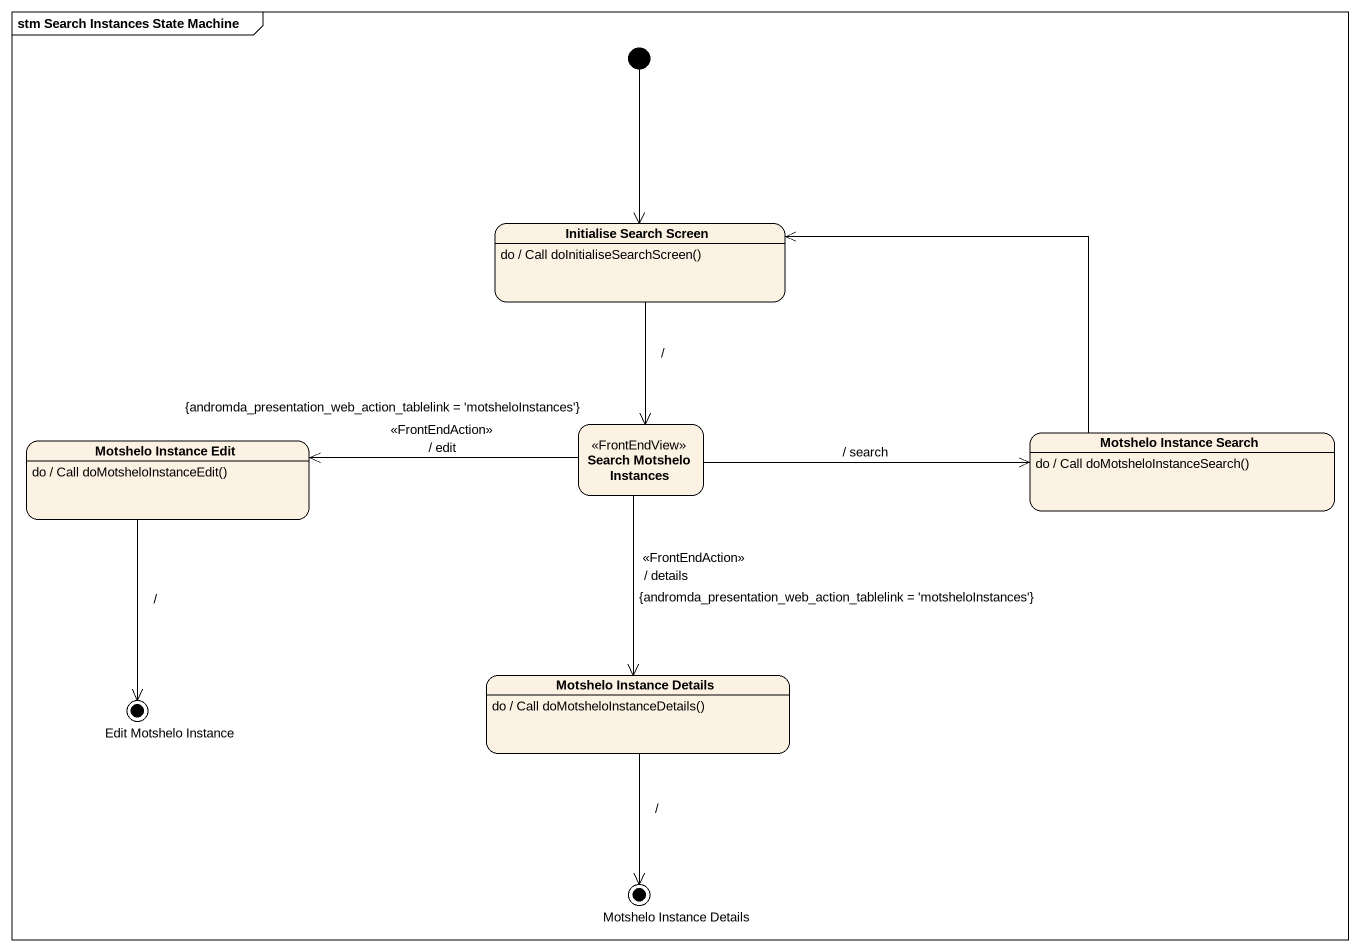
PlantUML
@startuml
mainframe stm Search Instances State Machine
hide empty description
state "Initialise Search Screen" as Initialise_Search_Screen
Initialise_Search_Screen : do / Call doInitialiseSearchScreen()
state "Search Motshelo Instances" as Search_Motshelo_Instances <<FrontEndView>>
state "Motshelo Instance Edit" as Motshelo_Instance_Edit
Motshelo_Instance_Edit : do / Call doMotsheloInstanceEdit()
state "Motshelo Instance Search" as Motshelo_Instance_Search
Motshelo_Instance_Search : do / Call doMotsheloInstanceSearch()
state "Motshelo Instance Details" as Motshelo_Instance_Details
Motshelo_Instance_Details : do / Call doMotsheloInstanceDetails()
state "Edit Motshelo Instance" as Edit_Motshelo_Instance <<end>>
state "Motshelo Instance Details" as Motshelo_Instance_Details_2 <<end>>
[*] --> Initialise_Search_Screen
Initialise_Search_Screen --> Search_Motshelo_Instances : /
Search_Motshelo_Instances -left-> Motshelo_Instance_Edit : {andromda_presentation_web_action_tablelink = 'motsheloInstances'}\n<<FrontEndAction>>\n/ edit
Search_Motshelo_Instances -right-> Motshelo_Instance_Search : / search
Search_Motshelo_Instances --> Motshelo_Instance_Details : <<FrontEndAction>>\n/ details\n{andromda_presentation_web_action_tablelink = 'motsheloInstances'}
Motshelo_Instance_Edit --> Edit_Motshelo_Instance : /
Motshelo_Instance_Search -left-> Initialise_Search_Screen
Motshelo_Instance_Details --> Motshelo_Instance_Details_2 : /
@enduml
